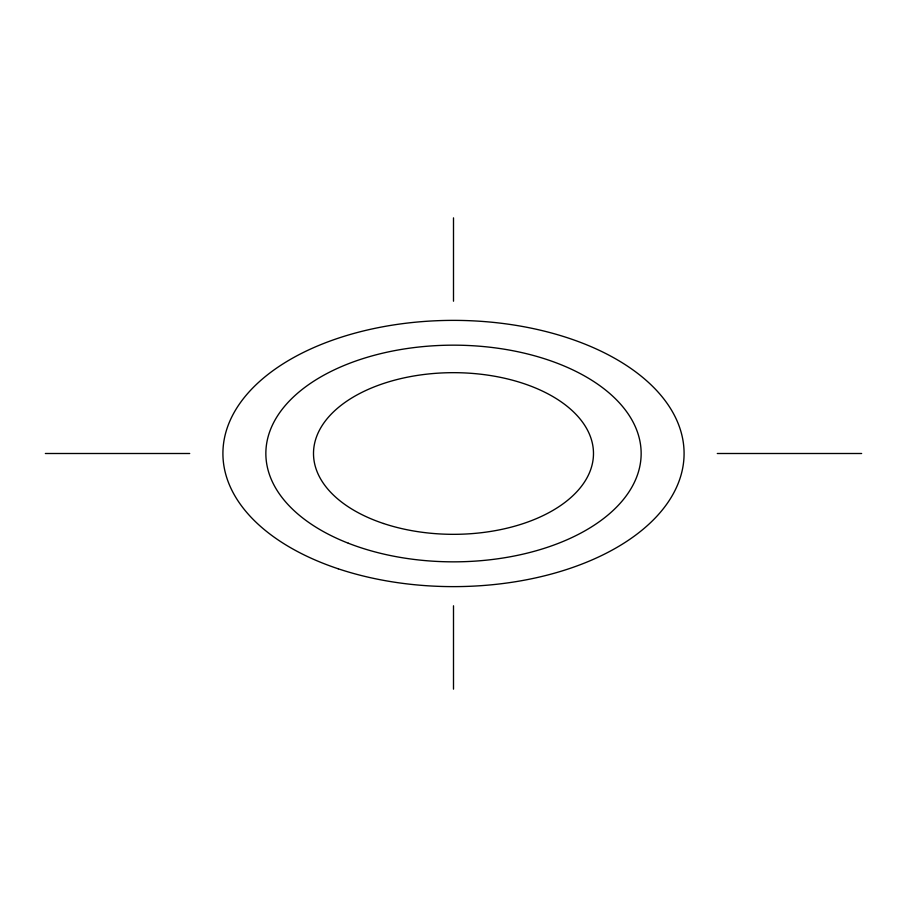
<?xml version="1.0" encoding="UTF-8"?>
<svg xmlns="http://www.w3.org/2000/svg" width="907" height="907" viewBox="0 0 907 907"><rect width="100%" height="100%" fill="white"/><g stroke="black" fill="none" stroke-linecap="round" stroke-linejoin="round"><path stroke-width="1.36" d="M45.35 453.5L189.71 453.5M717.29 453.5L861.65 453.5M453.5 217.861L453.5 301.203M453.5 605.797L453.5 689.139M338.209 568.791A230.582 133.125 0 0 0 684.082 453.5A230.582 133.125 0 0 0 338.209 338.209A230.582 133.125 0 0 0 338.209 568.791M383.502 523.498A139.984 80.825 0 0 0 593.484 453.5A139.984 80.825 0 0 0 383.502 383.502A139.984 80.825 0 0 0 383.502 523.498M348.322 543.225A187.647 108.341 0 0 0 640.671 461.232A187.647 108.341 0 0 0 371.507 356.054A187.647 108.341 0 0 0 348.322 543.225"/></g></svg>
